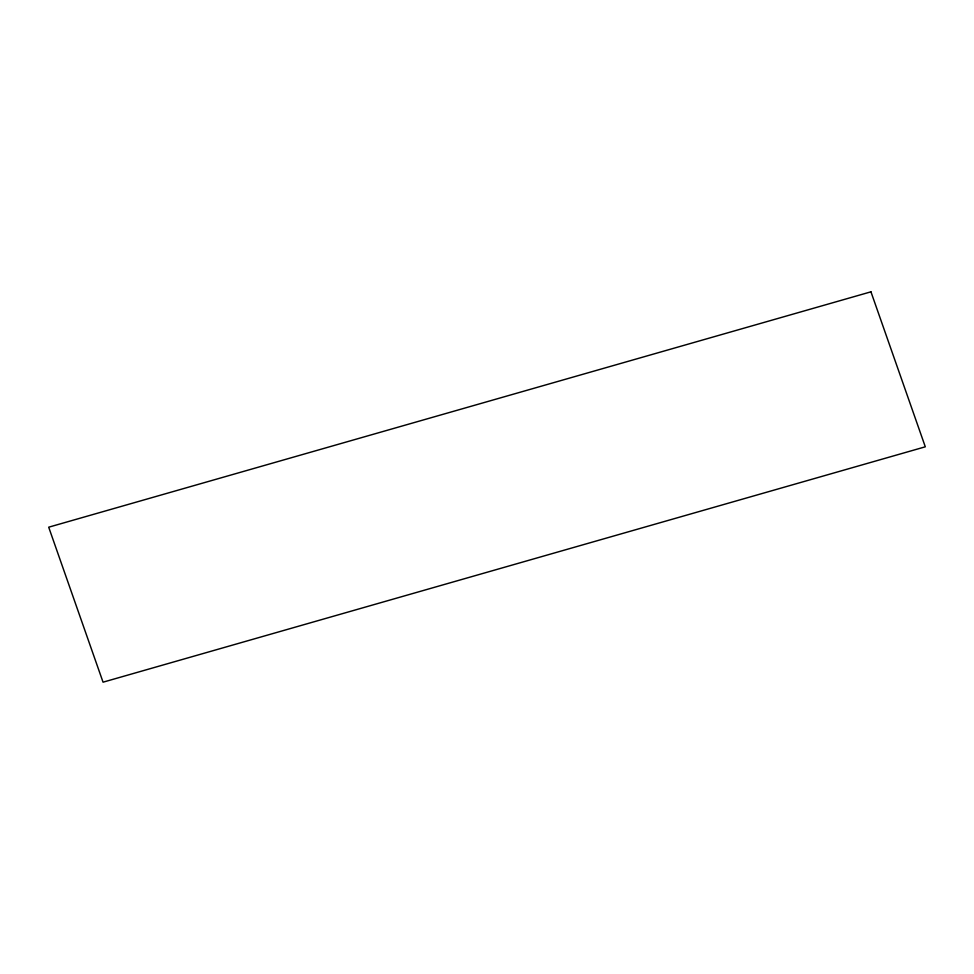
<?xml version="1.0" encoding="UTF-8"?>
<svg xmlns="http://www.w3.org/2000/svg" width="974" height="974" viewBox="0 0 974 974"><rect width="100%" height="100%" fill="white"/><g stroke="black" fill="none" stroke-linecap="round" stroke-linejoin="round"><path stroke-width="1.46" d="M870.951 291.823L48.7 527.19L103.049 682.177L925.3 446.81L870.951 291.823"/></g></svg>
